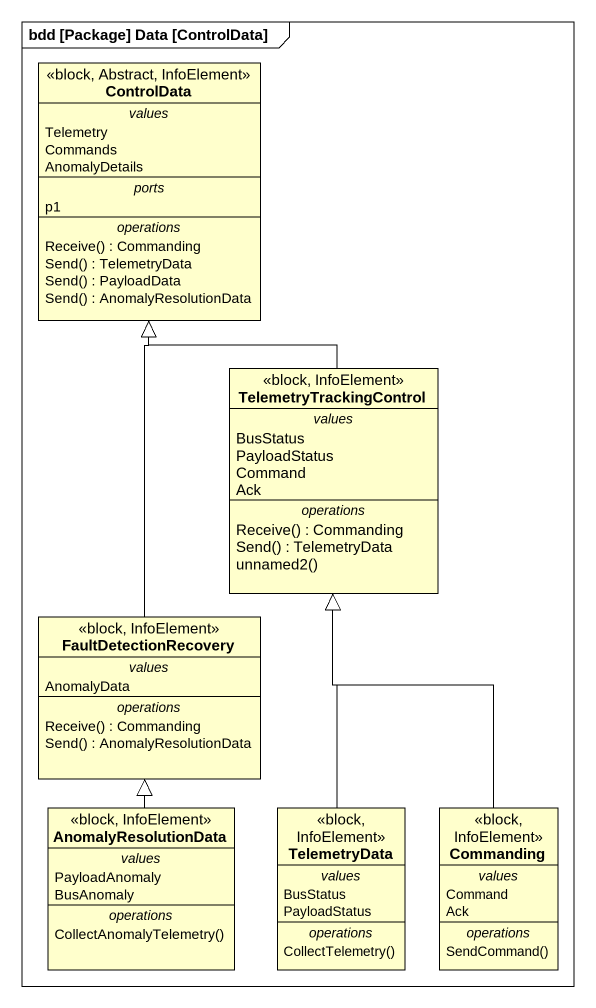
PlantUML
@startuml
mainframe bdd [Package] Data [ControlData]
hide circle
hide empty members
class ControlData <<block, Abstract, InfoElement>> {
  -- values --
  Telemetry
  Commands
  AnomalyDetails
  -- ports --
  p1
  -- operations --
  Receive() : Commanding
  Send() : TelemetryData
  Send() : PayloadData
  Send() : AnomalyResolutionData
}
class TelemetryTrackingControl <<block, InfoElement>> {
  -- values --
  BusStatus
  PayloadStatus
  Command
  Ack
  -- operations --
  Receive() : Commanding
  Send() : TelemetryData
  unnamed2()
}
class FaultDetectionRecovery <<block, InfoElement>> {
  -- values --
  AnomalyData
  -- operations --
  Receive() : Commanding
  Send() : AnomalyResolutionData
}
class AnomalyResolutionData <<block, InfoElement>> {
  -- values --
  PayloadAnomaly
  BusAnomaly
  -- operations --
  CollectAnomalyTelemetry()
}
class TelemetryData <<block, InfoElement>> {
  -- values --
  BusStatus
  PayloadStatus
  -- operations --
  CollectTelemetry()
}
class Commanding <<block, InfoElement>> {
  -- values --
  Command
  Ack
  -- operations --
  SendCommand()
}
TelemetryTrackingControl -up-|> ControlData
FaultDetectionRecovery -up-|> ControlData
AnomalyResolutionData -up-|> FaultDetectionRecovery
TelemetryData -up-|> TelemetryTrackingControl
Commanding -up-|> TelemetryTrackingControl
@enduml
